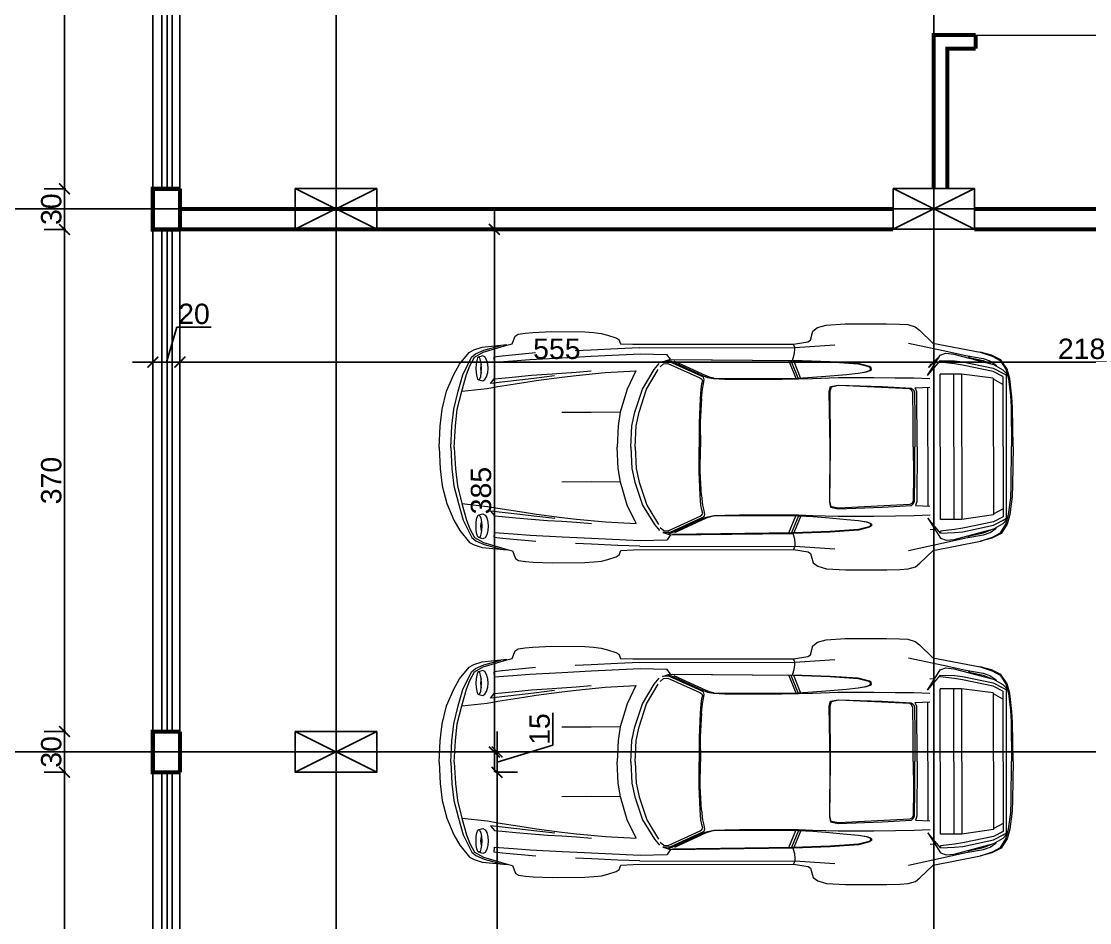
# Model space of a CAD drawing. Extents: x 250879 to 348495, y -51522 to -9360.
# Drawn here: x 301897 to 302685, y -21219 to -20555 of the extents above; entities that cross this region are included whole.
import ezdxf

# ---------------------------------------------------------------- set-up
doc = ezdxf.new("R2010")
doc.units = 0
doc.layers.get('0').update_dxf_attribs({"linetype": 'CONTINUOUS'})
doc.layers.get('DEFPOINTS').update_dxf_attribs({"color": 9, "linetype": 'CONTINUOUS'})
doc.layers.add('A-text finishing', color=6, linetype='CONTINUOUS', lineweight=13)
doc.layers.add('FIGURES', color=153, linetype='CONTINUOUS', lineweight=0)
for name, color, linetype in [('AXIS', 1, 'CONTINUOUS'), ('COLUMN', 5, 'CONTINUOUS'), ('FURNITURE', 4, 'CONTINUOUS'), ('WALL', 7, 'CONTINUOUS'), ('WALL1', 2, 'CONTINUOUS')]:
    doc.layers.add(name, color=color, linetype=linetype)
doc.styles.get("Standard").update_dxf_attribs({"font": 'sanss___.ttf', "height": 15})
doc.dimstyles.new('STANDARD$0', dxfattribs={"dimscale": 0, "dimtxt": 12, "dimasz": 8, "dimexe": 15, "dimexo": 0.0625, "dimgap": 2, "dimtad": 1, "dimdec": 0, "dimzin": 0, "dimdsep": 46, "dimtxsty": 'Standard', "dimblk1": 'ARCHTICK', "dimblk2": 'ARCHTICK', "dimsah": 1, "dimcen": 0.09, "dimdle": 15, "dimclrd": 3, "dimclre": 3, "dimclrt": 3, "dimazin": 0, "dimtfac": 1, "dimtdec": 0, "dimtofl": 0, "dimtmove": 1, "dimatfit": 3, "dimldrblk": 'ARCHTICK', "dimfxl": 1.0455, "dimfxlon": 1, "dimtolj": 1, "dimtzin": 0, "dimarcsym": 0})

# ---------------------------------------------------------------- blocks, each defined once
blk = doc.blocks.new('COLUMN')
at = {"layer": 'AXIS'}
for p, q in [((236924.7, -9644.26), (236984.7, -9674.26)), ((236984.7, -9644.26), (236924.7, -9674.26))]:
    blk.add_line(p, q, dxfattribs=at)
at = {"layer": 'COLUMN'}
blk.add_lwpolyline([(236924.7, -9644.26), (236984.7, -9644.26), (236984.7, -9674.26), (236924.7, -9674.26)], close=True, dxfattribs=at)
blk = doc.blocks.new('AXISG')
at = {"layer": 'AXIS'}
for p, q in [((305954.88, -19949.16), (305954.88, -23524.13)), ((306395.36, -19949.16), (306395.36, -23531.69)), ((305601.38, -20692.83), (307936.9, -20692.83)), ((305610.04, -21092.83), (307936.9, -21092.83))]:
    blk.add_line(p, q, dxfattribs=at)
at = {"layer": 'WALL', "linetype": 'Continuous'}
for p in [(69000.18, -11033.58), (69440.66, -11033.58), (69000.18, -11433.58)]:
    blk.add_blockref('COLUMN', p, dxfattribs=at)
blk = doc.blocks.new('_ARCHTICK')
at = {"color": 0, "linetype": 'ByBlock', "const_width": 0.15}
blk.add_lwpolyline([(-0.5, -0.5), (0.5, 0.5)], dxfattribs=at)
blk = doc.blocks.new('*D466')
at = {"layer": 'DEFPOINTS', "color": 0, "linetype": 'Continuous', "transparency": 16777216}
for p in [(301994.35, -20308.37), (301929.28, -20678), (301994.35, -20678)]:
    blk.add_point(p, dxfattribs=at)
at = {"layer": 'WALL', "color": 3, "linetype": 'Continuous', "lineweight": -2, "transparency": 16777216}
for p, q in [((301929.28, -20293.37), (301929.28, -20693)), ((301930.32, -20308.37), (301914.28, -20308.37)), ((301930.32, -20678), (301914.28, -20678))]:
    blk.add_line(p, q, dxfattribs=at)
at = {"layer": 'WALL', "color": 3, "linetype": 'Continuous', "lineweight": -2, "transparency": 16777216, "xscale": 8, "yscale": 8, "zscale": 8}
for p, rotation in [((301929.28, -20308.37), 90), ((301929.28, -20678), 270)]:
    blk.add_blockref('_ARCHTICK', p, dxfattribs=dict(at, rotation=rotation))
at = {"layer": 'WALL', "color": 3, "linetype": 'Continuous', "transparency": 16777216, "insert": (301919.54, -20493.18), "char_height": 15, "attachment_point": 5, "rotation": 90}
blk.add_mtext('\\A1;370', dxfattribs=at)
blk = doc.blocks.new('*D467')
at = {"layer": 'DEFPOINTS', "color": 0, "linetype": 'Continuous', "transparency": 16777216}
for p in [(301994.35, -20678), (301929.28, -20708), (301994.35, -20708)]:
    blk.add_point(p, dxfattribs=at)
at = {"layer": 'WALL', "color": 3, "linetype": 'Continuous', "lineweight": -2, "transparency": 16777216}
for p, q in [((301929.28, -20663), (301929.28, -20723)), ((301930.32, -20678), (301914.28, -20678)), ((301930.32, -20708), (301914.28, -20708))]:
    blk.add_line(p, q, dxfattribs=at)
at = {"layer": 'WALL', "color": 3, "linetype": 'Continuous', "lineweight": -2, "transparency": 16777216, "xscale": 8, "yscale": 8, "zscale": 8}
for p, rotation in [((301929.28, -20678), 90), ((301929.28, -20708), 270)]:
    blk.add_blockref('_ARCHTICK', p, dxfattribs=dict(at, rotation=rotation))
at = {"layer": 'WALL', "color": 3, "linetype": 'Continuous', "transparency": 16777216, "insert": (301919.54, -20693), "char_height": 15, "attachment_point": 5, "rotation": 90}
blk.add_mtext('\\A1;30', dxfattribs=at)
blk = doc.blocks.new('*D468')
at = {"layer": 'DEFPOINTS', "color": 0, "linetype": 'Continuous', "transparency": 16777216}
for p in [(301994.35, -20708), (301929.28, -21077.83), (301994.35, -21077.83)]:
    blk.add_point(p, dxfattribs=at)
at = {"layer": 'WALL', "color": 3, "linetype": 'Continuous', "lineweight": -2, "transparency": 16777216}
for p, q in [((301929.28, -20693), (301929.28, -21092.83)), ((301930.32, -20708), (301914.28, -20708)), ((301930.32, -21077.83), (301914.28, -21077.83))]:
    blk.add_line(p, q, dxfattribs=at)
at = {"layer": 'WALL', "color": 3, "linetype": 'Continuous', "lineweight": -2, "transparency": 16777216, "xscale": 8, "yscale": 8, "zscale": 8}
for p, rotation in [((301929.28, -20708), 90), ((301929.28, -21077.83), 270)]:
    blk.add_blockref('_ARCHTICK', p, dxfattribs=dict(at, rotation=rotation))
at = {"layer": 'WALL', "color": 3, "linetype": 'Continuous', "transparency": 16777216, "insert": (301919.54, -20892.92), "char_height": 15, "attachment_point": 5, "rotation": 90}
blk.add_mtext('\\A1;370', dxfattribs=at)
blk = doc.blocks.new('*D469')
at = {"layer": 'DEFPOINTS', "color": 0, "linetype": 'Continuous', "transparency": 16777216}
for p in [(301994.35, -21077.83), (301929.28, -21107.83), (301994.35, -21107.83)]:
    blk.add_point(p, dxfattribs=at)
at = {"layer": 'WALL', "color": 3, "linetype": 'Continuous', "lineweight": -2, "transparency": 16777216}
for p, q in [((301929.28, -21062.83), (301929.28, -21122.83)), ((301930.32, -21077.83), (301914.28, -21077.83)), ((301930.32, -21107.83), (301914.28, -21107.83))]:
    blk.add_line(p, q, dxfattribs=at)
at = {"layer": 'WALL', "color": 3, "linetype": 'Continuous', "lineweight": -2, "transparency": 16777216, "xscale": 8, "yscale": 8, "zscale": 8}
for p, rotation in [((301929.28, -21077.83), 90), ((301929.28, -21107.83), 270)]:
    blk.add_blockref('_ARCHTICK', p, dxfattribs=dict(at, rotation=rotation))
at = {"layer": 'WALL', "color": 3, "linetype": 'Continuous', "transparency": 16777216, "insert": (301919.54, -21092.83), "char_height": 15, "attachment_point": 5, "rotation": 90}
blk.add_mtext('\\A1;30', dxfattribs=at)
blk = doc.blocks.new('*D470')
at = {"layer": 'DEFPOINTS', "color": 0, "linetype": 'Continuous', "transparency": 16777216}
for p in [(301994.35, -21107.83), (301929.28, -21477.83), (301994.35, -21477.83)]:
    blk.add_point(p, dxfattribs=at)
at = {"layer": 'WALL', "color": 3, "linetype": 'Continuous', "lineweight": -2, "transparency": 16777216}
for p, q in [((301929.28, -21092.83), (301929.28, -21492.83)), ((301930.32, -21107.83), (301914.28, -21107.83)), ((301930.32, -21477.83), (301914.28, -21477.83))]:
    blk.add_line(p, q, dxfattribs=at)
at = {"layer": 'WALL', "color": 3, "linetype": 'Continuous', "lineweight": -2, "transparency": 16777216, "xscale": 8, "yscale": 8, "zscale": 8}
for p, rotation in [((301929.28, -21107.83), 90), ((301929.28, -21477.83), 270)]:
    blk.add_blockref('_ARCHTICK', p, dxfattribs=dict(at, rotation=rotation))
at = {"layer": 'WALL', "color": 3, "linetype": 'Continuous', "transparency": 16777216, "insert": (301919.54, -21292.83), "char_height": 15, "attachment_point": 5, "rotation": 90}
blk.add_mtext('\\A1;370', dxfattribs=at)
blk = doc.blocks.new('*D510')
at = {"layer": 'DEFPOINTS', "color": 0, "linetype": 'Continuous', "transparency": 16777216}
for p in [(302569.83, -20759.12), (302787.68, -20759.12), (302569.83, -20805.69)]:
    blk.add_point(p, dxfattribs=at)
at = {"layer": 'WALL', "color": 3, "linetype": 'Continuous', "lineweight": -2, "transparency": 16777216}
for p, q in [((302802.68, -20805.69), (302554.83, -20805.69)), ((302569.83, -20804.64), (302569.83, -20820.69)), ((302787.68, -20804.64), (302787.68, -20820.69))]:
    blk.add_line(p, q, dxfattribs=at)
at = {"layer": 'WALL', "color": 3, "linetype": 'Continuous', "lineweight": -2, "transparency": 16777216, "xscale": 8, "yscale": 8, "zscale": 8, "rotation": 180}
blk.add_blockref('_ARCHTICK', (302569.83, -20805.69), dxfattribs=at)
at = {"layer": 'WALL', "color": 3, "linetype": 'Continuous', "lineweight": -2, "transparency": 16777216, "xscale": 8, "yscale": 8, "zscale": 8}
blk.add_blockref('_ARCHTICK', (302787.68, -20805.69), dxfattribs=at)
at = {"layer": 'WALL', "color": 3, "linetype": 'Continuous', "transparency": 16777216, "insert": (302678.76, -20795.96), "char_height": 15, "attachment_point": 5}
blk.add_mtext('\\A1;218', dxfattribs=at)
blk = doc.blocks.new('*D511')
at = {"layer": 'DEFPOINTS', "color": 0, "linetype": 'Continuous', "transparency": 16777216}
for p in [(302569.83, -20759.12), (302014.35, -20805.69), (302014.35, -20841.32)]:
    blk.add_point(p, dxfattribs=at)
at = {"layer": 'WALL', "color": 3, "linetype": 'Continuous', "lineweight": -2, "transparency": 16777216}
for p, q in [((302014.35, -20806.73), (302014.35, -20790.69)), ((302584.83, -20805.69), (301999.35, -20805.69)), ((302569.83, -20804.64), (302569.83, -20820.69))]:
    blk.add_line(p, q, dxfattribs=at)
at = {"layer": 'WALL', "color": 3, "linetype": 'Continuous', "lineweight": -2, "transparency": 16777216, "xscale": 8, "yscale": 8, "zscale": 8, "rotation": 180}
blk.add_blockref('_ARCHTICK', (302014.35, -20805.69), dxfattribs=at)
at = {"layer": 'WALL', "color": 3, "linetype": 'Continuous', "lineweight": -2, "transparency": 16777216, "xscale": 8, "yscale": 8, "zscale": 8}
blk.add_blockref('_ARCHTICK', (302569.83, -20805.69), dxfattribs=at)
at = {"layer": 'WALL', "color": 3, "linetype": 'Continuous', "transparency": 16777216, "insert": (302292.09, -20795.96), "char_height": 15, "attachment_point": 5}
blk.add_mtext('\\A1;555', dxfattribs=at)
blk = doc.blocks.new('*D512')
at = {"layer": 'DEFPOINTS', "color": 0, "linetype": 'Continuous', "transparency": 16777216}
for p in [(301994.35, -20805.69), (301994.35, -20841.32), (302014.35, -20841.32)]:
    blk.add_point(p, dxfattribs=at)
at = {"layer": 'WALL', "color": 3, "linetype": 'Continuous', "lineweight": -2, "transparency": 16777216}
for p, q in [((302004.35, -20805.69), (302012.07, -20779.96)), ((302012.07, -20779.96), (302037.26, -20779.96)), ((301994.35, -20806.73), (301994.35, -20790.69)), ((302014.35, -20806.73), (302014.35, -20790.69)), ((302029.35, -20805.69), (301979.35, -20805.69))]:
    blk.add_line(p, q, dxfattribs=at)
at = {"layer": 'WALL', "color": 3, "linetype": 'Continuous', "lineweight": -2, "transparency": 16777216, "xscale": 8, "yscale": 8, "zscale": 8, "rotation": 180}
blk.add_blockref('_ARCHTICK', (301994.35, -20805.69), dxfattribs=at)
at = {"layer": 'WALL', "color": 3, "linetype": 'Continuous', "lineweight": -2, "transparency": 16777216, "xscale": 8, "yscale": 8, "zscale": 8}
blk.add_blockref('_ARCHTICK', (302014.35, -20805.69), dxfattribs=at)
at = {"layer": 'WALL', "color": 3, "linetype": 'Continuous', "transparency": 16777216, "insert": (302024.67, -20770.23), "char_height": 15, "attachment_point": 5}
blk.add_mtext('\\A1;20', dxfattribs=at)
blk = doc.blocks.new('*D521')
at = {"layer": 'DEFPOINTS', "color": 0, "linetype": 'Continuous', "transparency": 16777216}
for p in [(302246.01, -20707.83), (302246.01, -21092.83), (302248.01, -21092.83)]:
    blk.add_point(p, dxfattribs=at)
at = {"layer": 'WALL', "color": 3, "linetype": 'Continuous', "lineweight": -2, "transparency": 16777216}
for p, q in [((302246.01, -20692.83), (302246.01, -21107.83)), ((302246.01, -20707.83), (302231.01, -20707.83)), ((302247.06, -21092.83), (302231.01, -21092.83))]:
    blk.add_line(p, q, dxfattribs=at)
at = {"layer": 'WALL', "color": 3, "linetype": 'Continuous', "lineweight": -2, "transparency": 16777216, "xscale": 8, "yscale": 8, "zscale": 8}
for p, rotation in [((302246.01, -20707.83), 90), ((302246.01, -21092.83), 270)]:
    blk.add_blockref('_ARCHTICK', p, dxfattribs=dict(at, rotation=rotation))
at = {"layer": 'WALL', "color": 3, "linetype": 'Continuous', "transparency": 16777216, "insert": (302236.27, -20900.33), "char_height": 15, "attachment_point": 5, "rotation": 90}
blk.add_mtext('\\A1;385', dxfattribs=at)
blk = doc.blocks.new('*D522')
at = {"layer": 'DEFPOINTS', "color": 0, "linetype": 'Continuous', "transparency": 16777216}
for p in [(302248.01, -21092.83), (302228.24, -21107.83), (302248.01, -21107.83)]:
    blk.add_point(p, dxfattribs=at)
at = {"layer": 'WALL', "color": 3, "linetype": 'Continuous', "lineweight": -2, "transparency": 16777216}
for p, q in [((302289.19, -21087.98), (302289.19, -21064.06)), ((302248.01, -21077.83), (302248.01, -21122.83)), ((302248.01, -21100.33), (302289.19, -21087.98)), ((302248.01, -21092.83), (302233.01, -21092.83)), ((302246.96, -21107.83), (302263.01, -21107.83))]:
    blk.add_line(p, q, dxfattribs=at)
at = {"layer": 'WALL', "color": 3, "linetype": 'Continuous', "lineweight": -2, "transparency": 16777216, "xscale": 8, "yscale": 8, "zscale": 8}
for p, rotation in [((302248.01, -21092.83), 90), ((302248.01, -21107.83), 270)]:
    blk.add_blockref('_ARCHTICK', p, dxfattribs=dict(at, rotation=rotation))
at = {"layer": 'WALL', "color": 3, "linetype": 'Continuous', "transparency": 16777216, "insert": (302279.46, -21076.02), "char_height": 15, "attachment_point": 5, "rotation": 90}
blk.add_mtext('\\A1;15', dxfattribs=at)
blk = doc.blocks.new('*D523')
at = {"layer": 'DEFPOINTS', "color": 0, "linetype": 'Continuous', "transparency": 16777216}
for p in [(302228.24, -21107.83), (302228.24, -21492.83), (302248.01, -21492.83)]:
    blk.add_point(p, dxfattribs=at)
at = {"layer": 'WALL', "color": 3, "linetype": 'Continuous', "lineweight": -2, "transparency": 16777216}
for p, q in [((302248.01, -21092.83), (302248.01, -21507.83)), ((302246.96, -21107.83), (302263.01, -21107.83)), ((302246.96, -21492.83), (302263.01, -21492.83))]:
    blk.add_line(p, q, dxfattribs=at)
at = {"layer": 'WALL', "color": 3, "linetype": 'Continuous', "lineweight": -2, "transparency": 16777216, "xscale": 8, "yscale": 8, "zscale": 8}
for p, rotation in [((302248.01, -21107.83), 90), ((302248.01, -21492.83), 270)]:
    blk.add_blockref('_ARCHTICK', p, dxfattribs=dict(at, rotation=rotation))
at = {"layer": 'WALL', "color": 3, "linetype": 'Continuous', "transparency": 16777216, "insert": (302238.27, -21300.33), "char_height": 15, "attachment_point": 5, "rotation": 90}
blk.add_mtext('\\A1;385', dxfattribs=at)
blk = doc.blocks.new('XREF1$0$02PCAR09')
at = {"color": 0, "linetype": 'ByBlock'}
for p, q in [((-138.14, 34.83), (-139.39, 33.77)), ((-136.04, 35.43), (-138.14, 34.83)), ((-133.57, 35.58), (-136.04, 35.43)), ((-129.86, 35.7), (-133.57, 35.58)), ((-117.88, 35.7), (-129.86, 35.7)), ((-112.33, 35.34), (-117.88, 35.7)), ((-109.85, 34.59), (-112.33, 35.34)), ((-108.47, 33.6), (-109.85, 34.59)), ((-139.39, 33.77), (-143.26, 30.05)), ((-107.73, 30.95), (-108.47, 33.6)), ((-52.16, 31.23), (-52.64, 29.95)), ((-51.29, 31.76), (-52.16, 31.23)), ((-48.85, 32.53), (-51.29, 31.76)), ((-47.09, 33.02), (-48.85, 32.53)), ((-44.85, 33.29), (-47.09, 33.02)), ((-42.26, 33.45), (-44.85, 33.29)), ((-32.75, 33.53), (-42.26, 33.45)), ((-27.18, 33.31), (-32.75, 33.53)), ((-24.96, 33.14), (-27.18, 33.31)), ((-22.98, 32.83), (-24.96, 33.14)), ((-22.13, 32.24), (-22.98, 32.83)), ((-21.22, 30), (-22.13, 32.24)), ((-143.26, 30.05), (-157.04, 27.42)), ((-146.25, 27.9), (-152.81, 26.43)), ((-136.16, 30.07), (-146.25, 27.9)), ((-103.18, 28.82), (-114.79, 29.59)), ((-107, 30.43), (-107.73, 30.95)), ((-102.8, 29.76), (-107, 30.43)), ((-103.18, 28.82), (-102.8, 29.76)), ((-58.2, 28.79), (-103.18, 28.82)), ((-103.18, 28.09), (-103.18, 28.82)), ((-103.06, 26.7), (-103.18, 28.09)), ((-56.22, 29.83), (-102.8, 29.76)), ((-58.2, 28.77), (-51.78, 28.55)), ((-52.64, 29.95), (-56.22, 29.83)), ((-51.78, 28.55), (-44.15, 28.14)), ((-44.15, 28.14), (-39.54, 27.93)), ((-19.65, 29.66), (-21.22, 30)), ((-12.48, 29.04), (-19.65, 29.78)), ((-12.79, 27.56), (-19.65, 29.66)), ((-13.04, 28.18), (-17.96, 29.55)), ((-10.59, 27.09), (-13.04, 28.18)), ((-10.14, 28.29), (-12.48, 29.04)), ((-8.78, 27.56), (-10.14, 28.29)), ((-164.79, 22.49), (-162.98, 25.22)), ((-162.81, 24.98), (-164.42, 22.49)), ((-162.98, 25.22), (-160.29, 26.5)), ((-160.49, 26.23), (-162.81, 24.98)), ((-159.78, 24.91), (-161.5, 23.73)), ((-149.39, 26.87), (-160.88, 23.8)), ((-157.04, 27.42), (-160.49, 26.23)), ((-160.29, 26.5), (-157.04, 27.42)), ((-157.91, 25.53), (-159.78, 24.91)), ((-157.91, 25.01), (-159.78, 24.24)), ((-152.81, 26.43), (-157.91, 25.53)), ((-153.83, 25.85), (-157.91, 25.01)), ((-153.47, 26.28), (-153.83, 25.85)), ((-149.51, 24.91), (-151.85, 24.65)), ((-145.43, 25.03), (-149.51, 24.91)), ((-147.04, 27.13), (-149.39, 26.87)), ((-145.43, 26.52), (-147.04, 27.13)), ((-141.73, 20.71), (-145.43, 26.52)), ((-145.43, 25.03), (-141.73, 20.73)), ((-145.43, 24.53), (-145.43, 25.03)), ((-113.44, 24.69), (-102.68, 25.08)), ((-113.44, 24.57), (-102.68, 24.96)), ((-104.9, 20.03), (-102.9, 24.96)), ((-104.22, 19.99), (-102.17, 24.96)), ((-101.45, 24.96), (-103.47, 19.98)), ((-102.68, 25.44), (-103.06, 26.7)), ((-67.1, 25.44), (-102.68, 25.06)), ((-102.68, 25.08), (-102.68, 25.44)), ((-102.68, 24.94), (-67.65, 25.32)), ((-102.68, 25.06), (-102.68, 24.94)), ((-77.45, 20.66), (-68.24, 24.88)), ((-67.39, 24.89), (-76.59, 20.66)), ((-66.42, 25.2), (-67.39, 24.89)), ((-67.1, 25.46), (-66.11, 26.89)), ((-67.1, 25.54), (-67.1, 25.54)), ((-64.81, 24.72), (-67.1, 25.46)), ((-66.86, 24.77), (-65.78, 24.81)), ((-58.32, 27.06), (-66.11, 26.89)), ((-65.78, 24.81), (-64.81, 24.72)), ((-48.2, 26.63), (-58.32, 27.06)), ((-44.15, 26.41), (-48.2, 26.63)), ((-35.6, 25.95), (-44.15, 26.41)), ((-26.33, 25.46), (-35.6, 25.95)), ((-28.03, 27.35), (-18.29, 26.45)), ((-21.41, 25.08), (-26.33, 25.46)), ((-16.03, 24.72), (-21.41, 25.08)), ((-18.29, 26.45), (-15.88, 26.19)), ((-15.88, 26.19), (-16.03, 24.72)), ((-14.12, 24.14), (-13.76, 25.41)), ((-13.76, 25.41), (-13.28, 26.26)), ((-13.28, 26.26), (-12.67, 26.55)), ((-10.26, 26.19), (-12.79, 27.56)), ((-12.67, 26.55), (-11.49, 26.19)), ((-12.22, 24.26), (-12.07, 25.22)), ((-12.07, 25.22), (-11.81, 25.93)), ((-11.81, 25.93), (-11.49, 26.19)), ((-11.49, 26.19), (-11.18, 25.93)), ((-11.18, 25.93), (-10.93, 25.22)), ((-10.93, 25.22), (-10.74, 24.13)), ((-9.43, 26.13), (-10.59, 27.09)), ((-8.9, 23.63), (-10.26, 26.19)), ((-6.9, 21.08), (-9.43, 26.13)), ((-5.94, 24.09), (-8.78, 27.56)), ((-165.56, 19.69), (-164.79, 22.49)), ((-164.42, 22.49), (-165.19, 19.69)), ((-163.6, 22.32), (-164.59, 21.21)), ((-160.88, 23.8), (-163.6, 22.32)), ((-160.77, 22.81), (-163.6, 21.32)), ((-163.6, 20.33), (-160.77, 21.82)), ((-161.5, 23.73), (-161.74, 23.33)), ((-151.85, 24.65), (-160.77, 22.81)), ((-160.77, 21.82), (-151.85, 23.66)), ((-159.78, 24.24), (-160.17, 23.99)), ((-151.85, 23.66), (-149.51, 24.04)), ((-149.51, 24.04), (-145.43, 24.53)), ((-142.39, 24.02), (-143.85, 23.95)), ((-125.42, 22.45), (-125.37, 22.96)), ((-125.08, 22.11), (-125.42, 22.45)), ((-125.37, 22.96), (-124.86, 23.34)), ((-125.15, 22.43), (-125.13, 22.84)), ((-124.89, 22.11), (-125.15, 22.43)), ((-125.13, 22.84), (-124.69, 23.22)), ((-124.01, 21.73), (-125.08, 22.11)), ((-123.84, 21.73), (-124.89, 22.11)), ((-124.86, 23.34), (-121.58, 24.14)), ((-124.69, 23.22), (-121.6, 24.01)), ((-121.62, 21.38), (-124.01, 21.73)), ((-121.62, 21.38), (-123.84, 21.73)), ((-121.6, 24.01), (-113.44, 24.57)), ((-121.58, 24.14), (-113.44, 24.69)), ((-76.17, 20.52), (-66.86, 24.77)), ((-66.4, 24.24), (-75.65, 20.03)), ((-65.14, 24.16), (-66.4, 24.24)), ((-64.13, 23.29), (-65.14, 24.16)), ((-62.4, 22.49), (-63.89, 24.21)), ((-60.22, 16.82), (-63.6, 22.49)), ((-58.97, 16.82), (-62.4, 22.49)), ((-57.13, 22.11), (-54.53, 16.8)), ((-48.2, 21.63), (-57.13, 22.11)), ((-39.78, 21.75), (-44.12, 22.11)), ((-35.6, 21.46), (-39.78, 21.75)), ((-14.22, 22.91), (-14.12, 24.14)), ((-14.12, 21.68), (-14.22, 22.91)), ((-12.31, 22.86), (-12.22, 24.26)), ((-12.24, 21.56), (-12.31, 22.86)), ((-12.04, 22.86), (-12.24, 21.56)), ((-12.22, 24.26), (-12.04, 22.86)), ((-10.74, 24.13), (-10.69, 22.86)), ((-10.69, 22.86), (-10.74, 21.58)), ((-7.91, 21.15), (-8.9, 23.63)), ((-4.27, 21.14), (-5.94, 24.09)), ((-166.21, 14.44), (-165.56, 19.69)), ((-165.19, 19.69), (-165.8, 14.82)), ((-163.6, 21.32), (-164.59, 20.71)), ((-164.59, -21.21), (-164.59, 21.21)), ((-163.6, 20.33), (-163.6, -20.33)), ((-163.6, 18.05), (-160.88, 19.53)), ((-160.77, 19.82), (-151.61, 21.07)), ((-160.77, 19.82), (-160.77, -19.82)), ((-151.61, 21.07), (-151.61, -21.07)), ((-151.61, 21.07), (-145.43, 21.07)), ((-149.26, 21.07), (-149.26, -21.19)), ((-145.43, -21.07), (-145.43, 21.07)), ((-137.77, 19.96), (-142.39, 19.75)), ((-132.34, 20.03), (-137.77, 19.96)), ((-126.04, 20.1), (-132.34, 20.03)), ((-115.78, 20.11), (-126.04, 20.1)), ((-118.22, 21.03), (-121.62, 21.38)), ((-112.19, 20.51), (-118.22, 21.03)), ((-108.37, 19.87), (-115.78, 20.11)), ((-108.37, 20.23), (-112.19, 20.51)), ((-104.22, 19.99), (-108.37, 20.23)), ((-104.27, 19.73), (-108.37, 19.87)), ((-99.56, 19.65), (-104.27, 19.73)), ((-99.52, 19.84), (-104.22, 19.99)), ((-87.11, 19.64), (-99.56, 19.65)), ((-87.11, 19.87), (-99.52, 19.84)), ((-82.86, 19.87), (-87.11, 19.87)), ((-82.86, 19.72), (-87.11, 19.64)), ((-79.67, 19.98), (-82.86, 19.87)), ((-79.63, 19.86), (-82.86, 19.72)), ((-79.67, 19.96), (-78.74, 20.2)), ((-77.89, 20.2), (-79.63, 19.86)), ((-78.74, 20.2), (-77.45, 20.66)), ((-77.21, 20.44), (-77.89, 20.2)), ((-76.59, 20.66), (-77.21, 20.44)), ((-76.95, 19.52), (-76.71, 20.25)), ((-76.73, 18.37), (-76.95, 19.52)), ((-76.71, 20.25), (-76.17, 20.52)), ((-76.22, 19.69), (-76.44, 19.24)), ((-76.44, 19.24), (-76.15, 18.22)), ((-75.65, 20.03), (-76.22, 19.69)), ((-39.78, 20.85), (-48.2, 21.63)), ((-35.6, 20.37), (-39.78, 20.85)), ((-31.38, 21.21), (-35.6, 21.46)), ((-28.21, 19.38), (-35.6, 20.37)), ((-33.48, 20.69), (-27.45, 19.99)), ((-26.79, 20.88), (-31.38, 21.21)), ((-24.62, 18.78), (-28.21, 19.38)), ((-27.45, 19.99), (-23.36, 19.5)), ((-22.2, 20.45), (-26.79, 20.88)), ((-17.01, 17.6), (-24.62, 18.78)), ((-23.36, 19.5), (-19.12, 18.97)), ((-18.2, 20.06), (-22.2, 20.45)), ((-19.12, 18.97), (-14.89, 18.51)), ((-16, 19.87), (-18.2, 20.06)), ((-14.89, 18.51), (-16, 19.87)), ((-13.76, 20.44), (-14.12, 21.68)), ((-13.28, 19.65), (-13.76, 20.44)), ((-12.67, 19.33), (-13.28, 19.65)), ((-11.49, 19.6), (-12.67, 19.33)), ((-12.07, 20.57), (-12.24, 21.58)), ((-11.81, 19.84), (-12.07, 20.57)), ((-11.49, 19.6), (-11.81, 19.84)), ((-11.18, 19.81), (-11.49, 19.6)), ((-10.93, 20.51), (-11.18, 19.81)), ((-10.74, 21.58), (-10.93, 20.51)), ((-6.56, 16.32), (-7.91, 21.15)), ((-5.57, 16.32), (-6.9, 21.08)), ((-2.17, 16.31), (-4.27, 21.14)), ((-138.14, 17.06), (-142.38, 17.26)), ((-141.73, 17.26), (-141.73, -17.16)), ((-138.66, 0), (-138.57, 15.9)), ((-138.57, 15.9), (-138.14, 17.06)), ((-137.9, 15.9), (-138.04, 8.28)), ((-137.51, 16.58), (-137.9, 15.9)), ((-137.56, 8.16), (-137.48, 15.78)), ((-136.98, 17.01), (-137.51, 16.58)), ((-137.48, 15.78), (-137.08, 16.44)), ((-137.08, 16.44), (-136.55, 16.78)), ((-128.55, 17.52), (-136.98, 17.01)), ((-136.55, 16.78), (-115.95, 17.82)), ((-115.76, 17.94), (-128.55, 17.52)), ((-115.95, 17.82), (-113.73, 17.36)), ((-113.56, 17.48), (-115.76, 17.94)), ((-113.73, 17.36), (-113.35, 15.95)), ((-113.2, 16.07), (-113.56, 17.48)), ((-113.4, -0.02), (-113.2, 16.07)), ((-113.35, 15.95), (-113.4, 0.02)), ((-76.42, 16.82), (-76.73, 18.37)), ((-76.1, 14.07), (-76.42, 16.82)), ((-76.15, 18.22), (-75.93, 16.82)), ((-75.93, 16.82), (-75.72, 13.98)), ((-60.22, 16.82), (-60.22, 16.82)), ((-58, 10.14), (-60.22, 16.82)), ((-56.75, 10.14), (-58.97, 16.82)), ((-54.53, 16.8), (-52.55, 10.14)), ((-13.95, 17.11), (-17.01, 17.6)), ((-6.56, 16.32), (-13.95, 17.11)), ((-5.26, 11.13), (-6.56, 16.32)), ((-4.27, 11.13), (-5.57, 16.32)), ((-0.87, 11.13), (-2.17, 16.31)), ((-166.35, 11.22), (-166.21, 14.44)), ((-165.8, 14.82), (-165.94, 11.59)), ((-76.1, 14.07), (-75.74, 7.15)), ((-75.72, 13.98), (-75.43, 7.15)), ((-166.57, 0.02), (-166.35, 11.22)), ((-165.94, 11.59), (-166.08, 0)), ((-57.13, 6.18), (-58, 10.14)), ((-55.9, 6.18), (-56.75, 10.14)), ((-52.55, 10.14), (-44.12, 10.09)), ((-52.55, 10.14), (-51.92, 6.18)), ((-44.12, 10.09), (-35.6, 10.09)), ((-4.7, 6.2), (-5.26, 11.13)), ((-3.7, 6.2), (-4.27, 11.13)), ((-0.31, 6.18), (-0.87, 11.13)), ((-138.04, 8.28), (-138.04, 0)), ((-137.56, 0), (-137.56, 8.16)), ((-75.74, 7.15), (-75.77, 0)), ((-75.43, 7.15), (-75.4, 0)), ((-56.89, 0), (-57.13, 6.18)), ((-55.64, 0), (-55.9, 6.18)), ((-51.92, 6.18), (-51.68, 0)), ((-4.39, 0), (-4.7, 6.2)), ((-3.4, 0), (-3.7, 6.2)), ((0, 0), (-0.31, 6.18)), ((-165.94, -11.59), (-166.08, 0)), ((-138.66, 0), (-138.57, -15.9)), ((-138.04, -8.28), (-138.04, 0)), ((-137.56, 0), (-137.56, -8.16)), ((-113.4, 0.02), (-113.2, -16.07)), ((-75.74, -7.15), (-75.77, 0)), ((-75.43, -7.15), (-75.4, 0)), ((-56.89, 0), (-57.13, -6.18)), ((-55.64, 0), (-55.9, -6.18)), ((-51.92, -6.18), (-51.68, 0)), ((-4.39, 0), (-4.7, -6.2)), ((-3.4, 0), (-3.7, -6.2)), ((0, 0), (-0.31, -6.18)), ((-166.57, -0.02), (-166.35, -11.22)), ((-113.35, -15.95), (-113.4, -0.02)), ((-57.13, -6.18), (-58, -10.14)), ((-55.9, -6.18), (-56.75, -10.14)), ((-52.55, -10.14), (-51.92, -6.18)), ((-4.7, -6.2), (-5.26, -11.13)), ((-3.7, -6.2), (-4.27, -11.13)), ((-0.31, -6.18), (-0.87, -11.13)), ((-137.9, -15.9), (-138.04, -8.28)), ((-137.56, -8.16), (-137.48, -15.78)), ((-76.1, -14.07), (-75.74, -7.15)), ((-75.72, -13.98), (-75.43, -7.15)), ((-166.35, -11.22), (-166.21, -14.44)), ((-165.8, -14.82), (-165.94, -11.59)), ((-58, -10.14), (-60.22, -16.82)), ((-56.75, -10.14), (-58.97, -16.82)), ((-54.53, -16.8), (-52.55, -10.14)), ((-52.55, -10.14), (-44.12, -10.09)), ((-44.12, -10.09), (-35.6, -10.09)), ((-5.26, -11.13), (-6.56, -16.32)), ((-4.27, -11.13), (-5.57, -16.32)), ((-0.87, -11.13), (-2.17, -16.31)), ((-166.21, -14.44), (-165.56, -19.69)), ((-165.19, -19.69), (-165.8, -14.82)), ((-76.1, -14.07), (-76.42, -16.82)), ((-75.93, -16.82), (-75.72, -13.98)), ((-163.6, -18.05), (-160.88, -19.53)), ((-138.14, -17.06), (-142.38, -17.26)), ((-138.57, -15.9), (-138.14, -17.06)), ((-137.51, -16.58), (-137.9, -15.9)), ((-136.98, -17.01), (-137.51, -16.58)), ((-137.48, -15.78), (-137.08, -16.44)), ((-137.08, -16.44), (-136.55, -16.78)), ((-128.55, -17.52), (-136.98, -17.01)), ((-136.55, -16.78), (-115.95, -17.82)), ((-115.76, -17.94), (-128.55, -17.52)), ((-115.95, -17.82), (-113.73, -17.36)), ((-113.56, -17.48), (-115.76, -17.94)), ((-113.73, -17.36), (-113.35, -15.95)), ((-113.2, -16.07), (-113.56, -17.48)), ((-76.73, -18.37), (-76.95, -19.52)), ((-76.42, -16.82), (-76.73, -18.37)), ((-76.44, -19.24), (-76.15, -18.22)), ((-76.15, -18.22), (-75.93, -16.82)), ((-60.22, -16.82), (-63.6, -22.49)), ((-58.97, -16.82), (-62.4, -22.49)), ((-60.22, -16.82), (-60.22, -16.82)), ((-57.13, -22.11), (-54.53, -16.8)), ((-17.01, -17.6), (-24.62, -18.78)), ((-19.12, -18.97), (-14.89, -18.51)), ((-13.95, -17.11), (-17.01, -17.6)), ((-14.89, -18.51), (-16, -19.87)), ((-6.56, -16.32), (-13.95, -17.11)), ((-6.56, -16.32), (-7.91, -21.15)), ((-5.57, -16.32), (-6.9, -21.08)), ((-2.17, -16.31), (-4.27, -21.14)), ((-165.56, -19.69), (-164.79, -22.49)), ((-164.42, -22.49), (-165.19, -19.69)), ((-163.6, -21.32), (-164.59, -20.71)), ((-163.6, -22.32), (-164.59, -21.21)), ((-163.6, -20.33), (-160.77, -21.82)), ((-160.77, -22.81), (-163.6, -21.32)), ((-160.77, -19.82), (-151.61, -21.07)), ((-151.61, -21.07), (-145.43, -21.07)), ((-141.73, -20.71), (-145.43, -26.52)), ((-145.43, -25.03), (-141.73, -20.73)), ((-137.77, -19.96), (-142.39, -19.75)), ((-132.34, -20.03), (-137.77, -19.96)), ((-126.04, -20.1), (-132.34, -20.03)), ((-115.78, -20.11), (-126.04, -20.1)), ((-121.62, -21.38), (-124.01, -21.73)), ((-121.62, -21.38), (-123.84, -21.73)), ((-118.22, -21.03), (-121.62, -21.38)), ((-112.19, -20.51), (-118.22, -21.03)), ((-108.37, -19.87), (-115.78, -20.11)), ((-108.37, -20.23), (-112.19, -20.51)), ((-104.27, -19.73), (-108.37, -19.87)), ((-104.22, -19.99), (-108.37, -20.23)), ((-104.9, -20.03), (-102.9, -24.96)), ((-99.56, -19.65), (-104.27, -19.73)), ((-99.52, -19.84), (-104.22, -19.99)), ((-104.22, -19.99), (-102.17, -24.96)), ((-101.45, -24.96), (-103.47, -19.98)), ((-87.11, -19.64), (-99.56, -19.65)), ((-87.11, -19.87), (-99.52, -19.84)), ((-82.86, -19.72), (-87.11, -19.64)), ((-82.86, -19.87), (-87.11, -19.87)), ((-79.63, -19.86), (-82.86, -19.72)), ((-79.67, -19.98), (-82.86, -19.87)), ((-79.67, -19.96), (-78.74, -20.2)), ((-77.89, -20.2), (-79.63, -19.86)), ((-78.74, -20.2), (-77.45, -20.66)), ((-77.21, -20.44), (-77.89, -20.2)), ((-77.45, -20.66), (-68.24, -24.88)), ((-76.59, -20.66), (-77.21, -20.44)), ((-76.95, -19.52), (-76.71, -20.25)), ((-76.71, -20.25), (-76.17, -20.52)), ((-67.39, -24.89), (-76.59, -20.66)), ((-76.22, -19.69), (-76.44, -19.24)), ((-75.65, -20.03), (-76.22, -19.69)), ((-76.17, -20.52), (-66.86, -24.77)), ((-66.4, -24.24), (-75.65, -20.03)), ((-48.2, -21.63), (-57.13, -22.11)), ((-39.78, -20.85), (-48.2, -21.63)), ((-35.6, -20.37), (-39.78, -20.85)), ((-35.6, -21.46), (-39.78, -21.75)), ((-28.21, -19.38), (-35.6, -20.37)), ((-31.38, -21.21), (-35.6, -21.46)), ((-33.48, -20.69), (-27.45, -19.99)), ((-26.79, -20.88), (-31.38, -21.21)), ((-24.62, -18.78), (-28.21, -19.38)), ((-27.45, -19.99), (-23.36, -19.5)), ((-22.2, -20.45), (-26.79, -20.88)), ((-23.36, -19.5), (-19.12, -18.97)), ((-18.2, -20.06), (-22.2, -20.45)), ((-16, -19.87), (-18.2, -20.06)), ((-14.12, -21.68), (-14.22, -22.91)), ((-13.76, -20.44), (-14.12, -21.68)), ((-13.28, -19.65), (-13.76, -20.44)), ((-12.67, -19.33), (-13.28, -19.65)), ((-11.49, -19.6), (-12.67, -19.33)), ((-12.24, -21.56), (-12.31, -22.86)), ((-12.07, -20.57), (-12.24, -21.58)), ((-12.04, -22.86), (-12.24, -21.56)), ((-11.81, -19.84), (-12.07, -20.57)), ((-11.49, -19.6), (-11.81, -19.84)), ((-11.18, -19.81), (-11.49, -19.6)), ((-10.93, -20.51), (-11.18, -19.81)), ((-10.74, -21.58), (-10.93, -20.51)), ((-10.69, -22.86), (-10.74, -21.58)), ((-6.9, -21.08), (-9.43, -26.13)), ((-7.91, -21.15), (-8.9, -23.63)), ((-4.27, -21.14), (-5.94, -24.09)), ((-164.79, -22.49), (-162.98, -25.22)), ((-162.81, -24.98), (-164.42, -22.49)), ((-160.88, -23.8), (-163.6, -22.32)), ((-161.5, -23.73), (-161.74, -23.33)), ((-159.78, -24.91), (-161.5, -23.73)), ((-149.39, -26.87), (-160.88, -23.8)), ((-160.77, -21.82), (-151.85, -23.66)), ((-151.85, -24.65), (-160.77, -22.81)), ((-159.78, -24.24), (-160.17, -23.99)), ((-157.91, -25.01), (-159.78, -24.24)), ((-151.85, -23.66), (-149.51, -24.04)), ((-149.51, -24.91), (-151.85, -24.65)), ((-149.51, -24.04), (-145.43, -24.53)), ((-145.43, -24.53), (-145.43, -25.03)), ((-142.39, -24.02), (-143.85, -23.95)), ((-125.08, -22.11), (-125.42, -22.45)), ((-125.42, -22.45), (-125.37, -22.96)), ((-125.37, -22.96), (-124.86, -23.34)), ((-124.89, -22.11), (-125.15, -22.43)), ((-125.15, -22.43), (-125.13, -22.84)), ((-125.13, -22.84), (-124.69, -23.22)), ((-124.01, -21.73), (-125.08, -22.11)), ((-123.84, -21.73), (-124.89, -22.11)), ((-124.86, -23.34), (-121.58, -24.14)), ((-124.69, -23.22), (-121.6, -24.01)), ((-121.6, -24.01), (-113.44, -24.57)), ((-121.58, -24.14), (-113.44, -24.69)), ((-113.44, -24.57), (-102.68, -24.96)), ((-113.44, -24.69), (-102.68, -25.08)), ((-64.81, -24.72), (-67.1, -25.46)), ((-66.86, -24.77), (-65.78, -24.81)), ((-65.14, -24.16), (-66.4, -24.24)), ((-65.78, -24.81), (-64.81, -24.72)), ((-64.13, -23.29), (-65.14, -24.16)), ((-62.4, -22.49), (-63.89, -24.21)), ((-39.78, -21.75), (-44.12, -22.11)), ((-16.03, -24.72), (-21.41, -25.08)), ((-15.88, -26.19), (-16.03, -24.72)), ((-14.22, -22.91), (-14.12, -24.14)), ((-14.12, -24.14), (-13.76, -25.41)), ((-12.31, -22.86), (-12.22, -24.26)), ((-12.22, -24.26), (-12.04, -22.86)), ((-12.22, -24.26), (-12.07, -25.22)), ((-10.93, -25.22), (-10.74, -24.13)), ((-10.74, -24.13), (-10.69, -22.86)), ((-8.9, -23.63), (-10.26, -26.19)), ((-5.94, -24.09), (-8.78, -27.56)), ((-162.98, -25.22), (-160.29, -26.5)), ((-160.49, -26.23), (-162.81, -24.98)), ((-157.04, -27.42), (-160.49, -26.23)), ((-160.29, -26.5), (-157.04, -27.42)), ((-157.91, -25.53), (-159.78, -24.91)), ((-153.83, -25.85), (-157.91, -25.01)), ((-152.81, -26.43), (-157.91, -25.53)), ((-143.26, -30.05), (-157.04, -27.42)), ((-153.47, -26.28), (-153.83, -25.85)), ((-146.25, -27.9), (-152.81, -26.43)), ((-145.43, -25.03), (-149.51, -24.91)), ((-147.04, -27.13), (-149.39, -26.87)), ((-145.43, -26.52), (-147.04, -27.13)), ((-103.06, -26.7), (-103.18, -28.09)), ((-102.68, -25.44), (-103.06, -26.7)), ((-102.68, -25.06), (-102.68, -24.94)), ((-102.68, -24.94), (-67.65, -25.32)), ((-67.1, -25.44), (-102.68, -25.06)), ((-102.68, -25.08), (-102.68, -25.44)), ((-66.42, -25.2), (-67.39, -24.89)), ((-67.1, -25.46), (-66.11, -26.89)), ((-67.1, -25.54), (-67.1, -25.54)), ((-58.32, -27.06), (-66.11, -26.89)), ((-48.2, -26.63), (-58.32, -27.06)), ((-44.15, -26.41), (-48.2, -26.63)), ((-35.6, -25.95), (-44.15, -26.41)), ((-26.33, -25.46), (-35.6, -25.95)), ((-28.03, -27.35), (-18.29, -26.45)), ((-21.41, -25.08), (-26.33, -25.46)), ((-12.79, -27.56), (-19.65, -29.66)), ((-18.29, -26.45), (-15.88, -26.19)), ((-13.76, -25.41), (-13.28, -26.26)), ((-13.28, -26.26), (-12.67, -26.55)), ((-10.59, -27.09), (-13.04, -28.18)), ((-10.26, -26.19), (-12.79, -27.56)), ((-12.67, -26.55), (-11.49, -26.19)), ((-12.07, -25.22), (-11.81, -25.93)), ((-11.81, -25.93), (-11.49, -26.19)), ((-11.49, -26.19), (-11.18, -25.93)), ((-11.18, -25.93), (-10.93, -25.22)), ((-9.43, -26.13), (-10.59, -27.09)), ((-8.78, -27.56), (-10.14, -28.29)), ((-136.16, -30.07), (-146.25, -27.9)), ((-139.39, -33.77), (-143.26, -30.05)), ((-103.18, -28.82), (-114.79, -29.59)), ((-107.73, -30.95), (-108.47, -33.6)), ((-107, -30.43), (-107.73, -30.95)), ((-102.8, -29.76), (-107, -30.43)), ((-103.18, -28.09), (-103.18, -28.82)), ((-58.2, -28.79), (-103.18, -28.82)), ((-103.18, -28.82), (-102.8, -29.76)), ((-56.22, -29.83), (-102.8, -29.76)), ((-58.2, -28.77), (-51.78, -28.55)), ((-52.64, -29.95), (-56.22, -29.83)), ((-52.16, -31.23), (-52.64, -29.95)), ((-51.78, -28.55), (-44.15, -28.14)), ((-44.15, -28.14), (-39.54, -27.93)), ((-21.22, -30), (-22.13, -32.24)), ((-19.65, -29.66), (-21.22, -30)), ((-12.48, -29.04), (-19.65, -29.78)), ((-13.04, -28.18), (-17.96, -29.55)), ((-10.14, -28.29), (-12.48, -29.04)), ((-138.14, -34.83), (-139.39, -33.77)), ((-108.47, -33.6), (-109.85, -34.59)), ((-51.29, -31.76), (-52.16, -31.23)), ((-48.85, -32.53), (-51.29, -31.76)), ((-47.09, -33.02), (-48.85, -32.53)), ((-44.85, -33.29), (-47.09, -33.02)), ((-42.26, -33.45), (-44.85, -33.29)), ((-32.75, -33.53), (-42.26, -33.45)), ((-27.18, -33.31), (-32.75, -33.53)), ((-24.96, -33.14), (-27.18, -33.31)), ((-22.98, -32.83), (-24.96, -33.14)), ((-22.13, -32.24), (-22.98, -32.83)), ((-136.04, -35.43), (-138.14, -34.83)), ((-133.57, -35.58), (-136.04, -35.43)), ((-129.86, -35.7), (-133.57, -35.58)), ((-117.88, -35.7), (-129.86, -35.7)), ((-112.33, -35.34), (-117.88, -35.7)), ((-109.85, -34.59), (-112.33, -35.34))]:
    blk.add_line(p, q, dxfattribs=at)

msp = doc.modelspace()

# ---------------------------------------------------------------- linework, layer by layer
at = {"layer": 'A-text finishing'}
msp.add_line((302600.76354, -20564.73062), (302700.76354, -20564.73062), dxfattribs=at)
at = {"layer": 'AXIS'}
for p, q in [((302129.35238, -19501.49474), (302129.35238, -23524.12587)), ((302569.82926, -19501.49474), (302569.82926, -23531.69157)), ((302014.35238, -20692.83296), (304111.36989, -20692.83296)), ((301858.10232, -21092.83296), (302635.27213, -21092.83296))]:
    msp.add_line(p, q, dxfattribs=at)
at = {"layer": 'FURNITURE', "ltscale": 3}
for points in [[(301994.35238, -20308.37008), (301994.35238, -20692.99755)], [(302008.67044, -20307.83296), (302008.67044, -20676.92365), (302001.01256, -20676.92365), (302001.01256, -20307.83296)], [(302014.35238, -20309.11481), (302014.35238, -20708.74228)], [(301994.35238, -20708.74228), (301994.35238, -21477.99755)], [(301994.35238, -20708.74228), (301994.35238, -21093.16214)], [(302008.67044, -21077.83296), (302008.67044, -20708.74228), (302001.01256, -20708.74228), (302001.01256, -21077.83296)], [(302014.35238, -20708.74228), (302014.35238, -21477.99755)], [(302014.35238, -20708.74228), (302014.35238, -21093.16214)], [(301994.35238, -21212.91526), (301994.35238, -21092.83296)], [(302014.35238, -21192.91526), (302014.35238, -21092.83296)], [(302001.01256, -21107.83296), (302001.01256, -21475.38645), (302008.67044, -21475.38645), (302008.67044, -21107.83296)]]:
    msp.add_lwpolyline(points, dxfattribs=at)
at = {"layer": 'WALL', "linetype": 'Continuous', "const_width": 3}
for points in [[(302600.76354, -20564.73062), (302569.82926, -20564.73062), (302569.82926, -20677.83296)], [(302600.76354, -20574.73062), (302600.76354, -20564.73062)], [(302600.76354, -20574.73062), (302579.82926, -20574.73062), (302579.82926, -20677.83296)], [(302569.82926, -20677.83296), (302569.82926, -20656.54145)], [(302579.82926, -20677.83296), (302579.82926, -20656.54145)], [(302014.35238, -20677.99755), (301994.35238, -20677.99755), (301994.35238, -20692.99755)], [(302014.35238, -20677.99755), (302014.35238, -20692.99755)], [(302014.35238, -20707.99755), (301994.35238, -20707.99755), (301994.35238, -20692.99755)], [(302539.82926, -20692.83296), (302014.35238, -20692.83296)], [(302014.35238, -20707.99755), (302014.35238, -20692.99755)], [(302705.98214, -20692.83296), (302599.82926, -20692.83296)], [(302539.82926, -20707.83296), (302014.35238, -20707.83296)], [(302705.98214, -20707.83296), (302599.82926, -20707.83296)], [(302831.47137, -20707.83296), (302599.82926, -20707.83296)], [(302014.35238, -21077.83296), (301994.35238, -21077.83296), (301994.35238, -21092.83296)], [(302014.35238, -21077.83296), (302014.35238, -21092.83296)], [(302014.35238, -21107.83296), (301994.35238, -21107.83296), (301994.35238, -21092.83296)], [(302014.35238, -21107.83296), (302014.35238, -21092.83296)]]:
    msp.add_lwpolyline(points, dxfattribs=at)
at = {"layer": 'WALL', "linetype": 'Continuous', "ltscale": 3}
for points in [[(302014.35238, -20592.91526), (302014.35238, -20692.99755)], [(301994.35238, -20708.74228), (301994.35238, -20692.99755)], [(302014.35238, -20708.74228), (302014.35238, -20692.99755)], [(301994.35238, -20708.74228), (301994.35238, -20708.74228)], [(301994.35238, -20708.74228), (301994.35238, -20708.74228)], [(302014.35238, -20708.74228), (302014.35238, -20708.74228)]]:
    msp.add_lwpolyline(points, dxfattribs=at)
at = {"layer": 'WALL', "linetype": 'Continuous'}
for points in [[(301994.35238, -20677.99755), (302014.35238, -20677.99755), (302014.35238, -20707.99755), (301994.35238, -20707.99755)], [(301994.35238, -21077.83296), (302014.35238, -21077.83296), (302014.35238, -21107.83296), (301994.35238, -21107.83296)]]:
    msp.add_lwpolyline(points, close=True, dxfattribs=at)
at = {"layer": 'WALL1'}
for p, q in [((302004.8415, -20676.92365), (302004.8415, -20307.83296)), ((302004.8415, -20708.74228), (302004.8415, -21077.83296)), ((302004.8415, -21107.83296), (302004.8415, -21475.38645))]:
    msp.add_line(p, q, dxfattribs=at)

# ---------------------------------------------------------------- block references
at = {"layer": 'FIGURES', "lineweight": 0, "xscale": -2.539999999841102, "yscale": 2.53999999910593, "zscale": 2.540000000000873, "rotation": 0.07684241378298928}
for p in [(302205.36388, -20868.51148, -260.82678), (302205.36388, -21100.32805, -260.82678)]:
    msp.add_blockref('XREF1$0$02PCAR09', p, dxfattribs=at)
at = {"layer": 'WALL', "linetype": 'Continuous'}
msp.add_blockref('AXISG', (-3825.53138, 0), dxfattribs=at)

# ---------------------------------------------------------------- dimensions: what is measured, and where the dimension line sits
for base, p1, p2, picture, middle in [((301929.27748, -20677.99755), (301994.35238, -20308.37008), (301994.35238, -20677.99755), '*D466', (301919.54086, -20493.18382)), ((301929.27748, -20707.99755), (301994.35238, -20677.99755), (301994.35238, -20707.99755), '*D467', (301919.54086, -20692.99755)), ((301929.27748, -21077.83296), (301994.35238, -20707.99755), (301994.35238, -21077.83296), '*D468', (301919.54086, -20892.91526)), ((302246.0103, -21092.83296), (302246.0103, -20707.83296), (302248.0103, -21092.83296), '*D521', (302236.27368, -20900.33296)), ((301929.27748, -21107.83296), (301994.35238, -21077.83296), (301994.35238, -21107.83296), '*D469', (301919.54086, -21092.83296)), ((302248.0103, -21107.83296), (302248.0103, -21092.83296), (302228.23747, -21107.83296), '*D522', (302279.46298, -21085.97926)), ((301929.27748, -21477.83296), (301994.35238, -21107.83296), (301994.35238, -21477.83296), '*D470', (301919.54086, -21292.83296)), ((302248.0103, -21492.83296), (302228.23747, -21107.83296), (302228.23747, -21492.83296), '*D523', (302238.27368, -21300.33296))]:
    dim = msp.add_linear_dim(base=base, p1=p1, p2=p2, angle=90, dimstyle='STANDARD$0', override={"dimscale": 1}, dxfattribs=at)
    dim.commit()
    dim.dimension.update_dxf_attribs({"geometry": picture, "text_midpoint": middle})
for base, p1, p2, picture, middle in [((302014.35238, -20805.68605), (302569.82926, -20759.12448), (302014.35238, -20841.32315), '*D511', (302292.09082, -20795.95971)), ((302569.82926, -20805.68605), (302787.68156, -20759.12448), (302569.82926, -20759.12448), '*D510', (302678.75541, -20795.95971)), ((301994.35238, -20805.68605), (302014.35238, -20841.32315), (301994.35238, -20841.32315), '*D512', (302014.07028, -20770.23337))]:
    dim = msp.add_linear_dim(base=base, p1=p1, p2=p2, dimstyle='STANDARD$0', override={"dimscale": 1}, dxfattribs=at)
    dim.commit()
    dim.dimension.update_dxf_attribs({"geometry": picture, "text_midpoint": middle})

doc.saveas('drawing.dxf')
